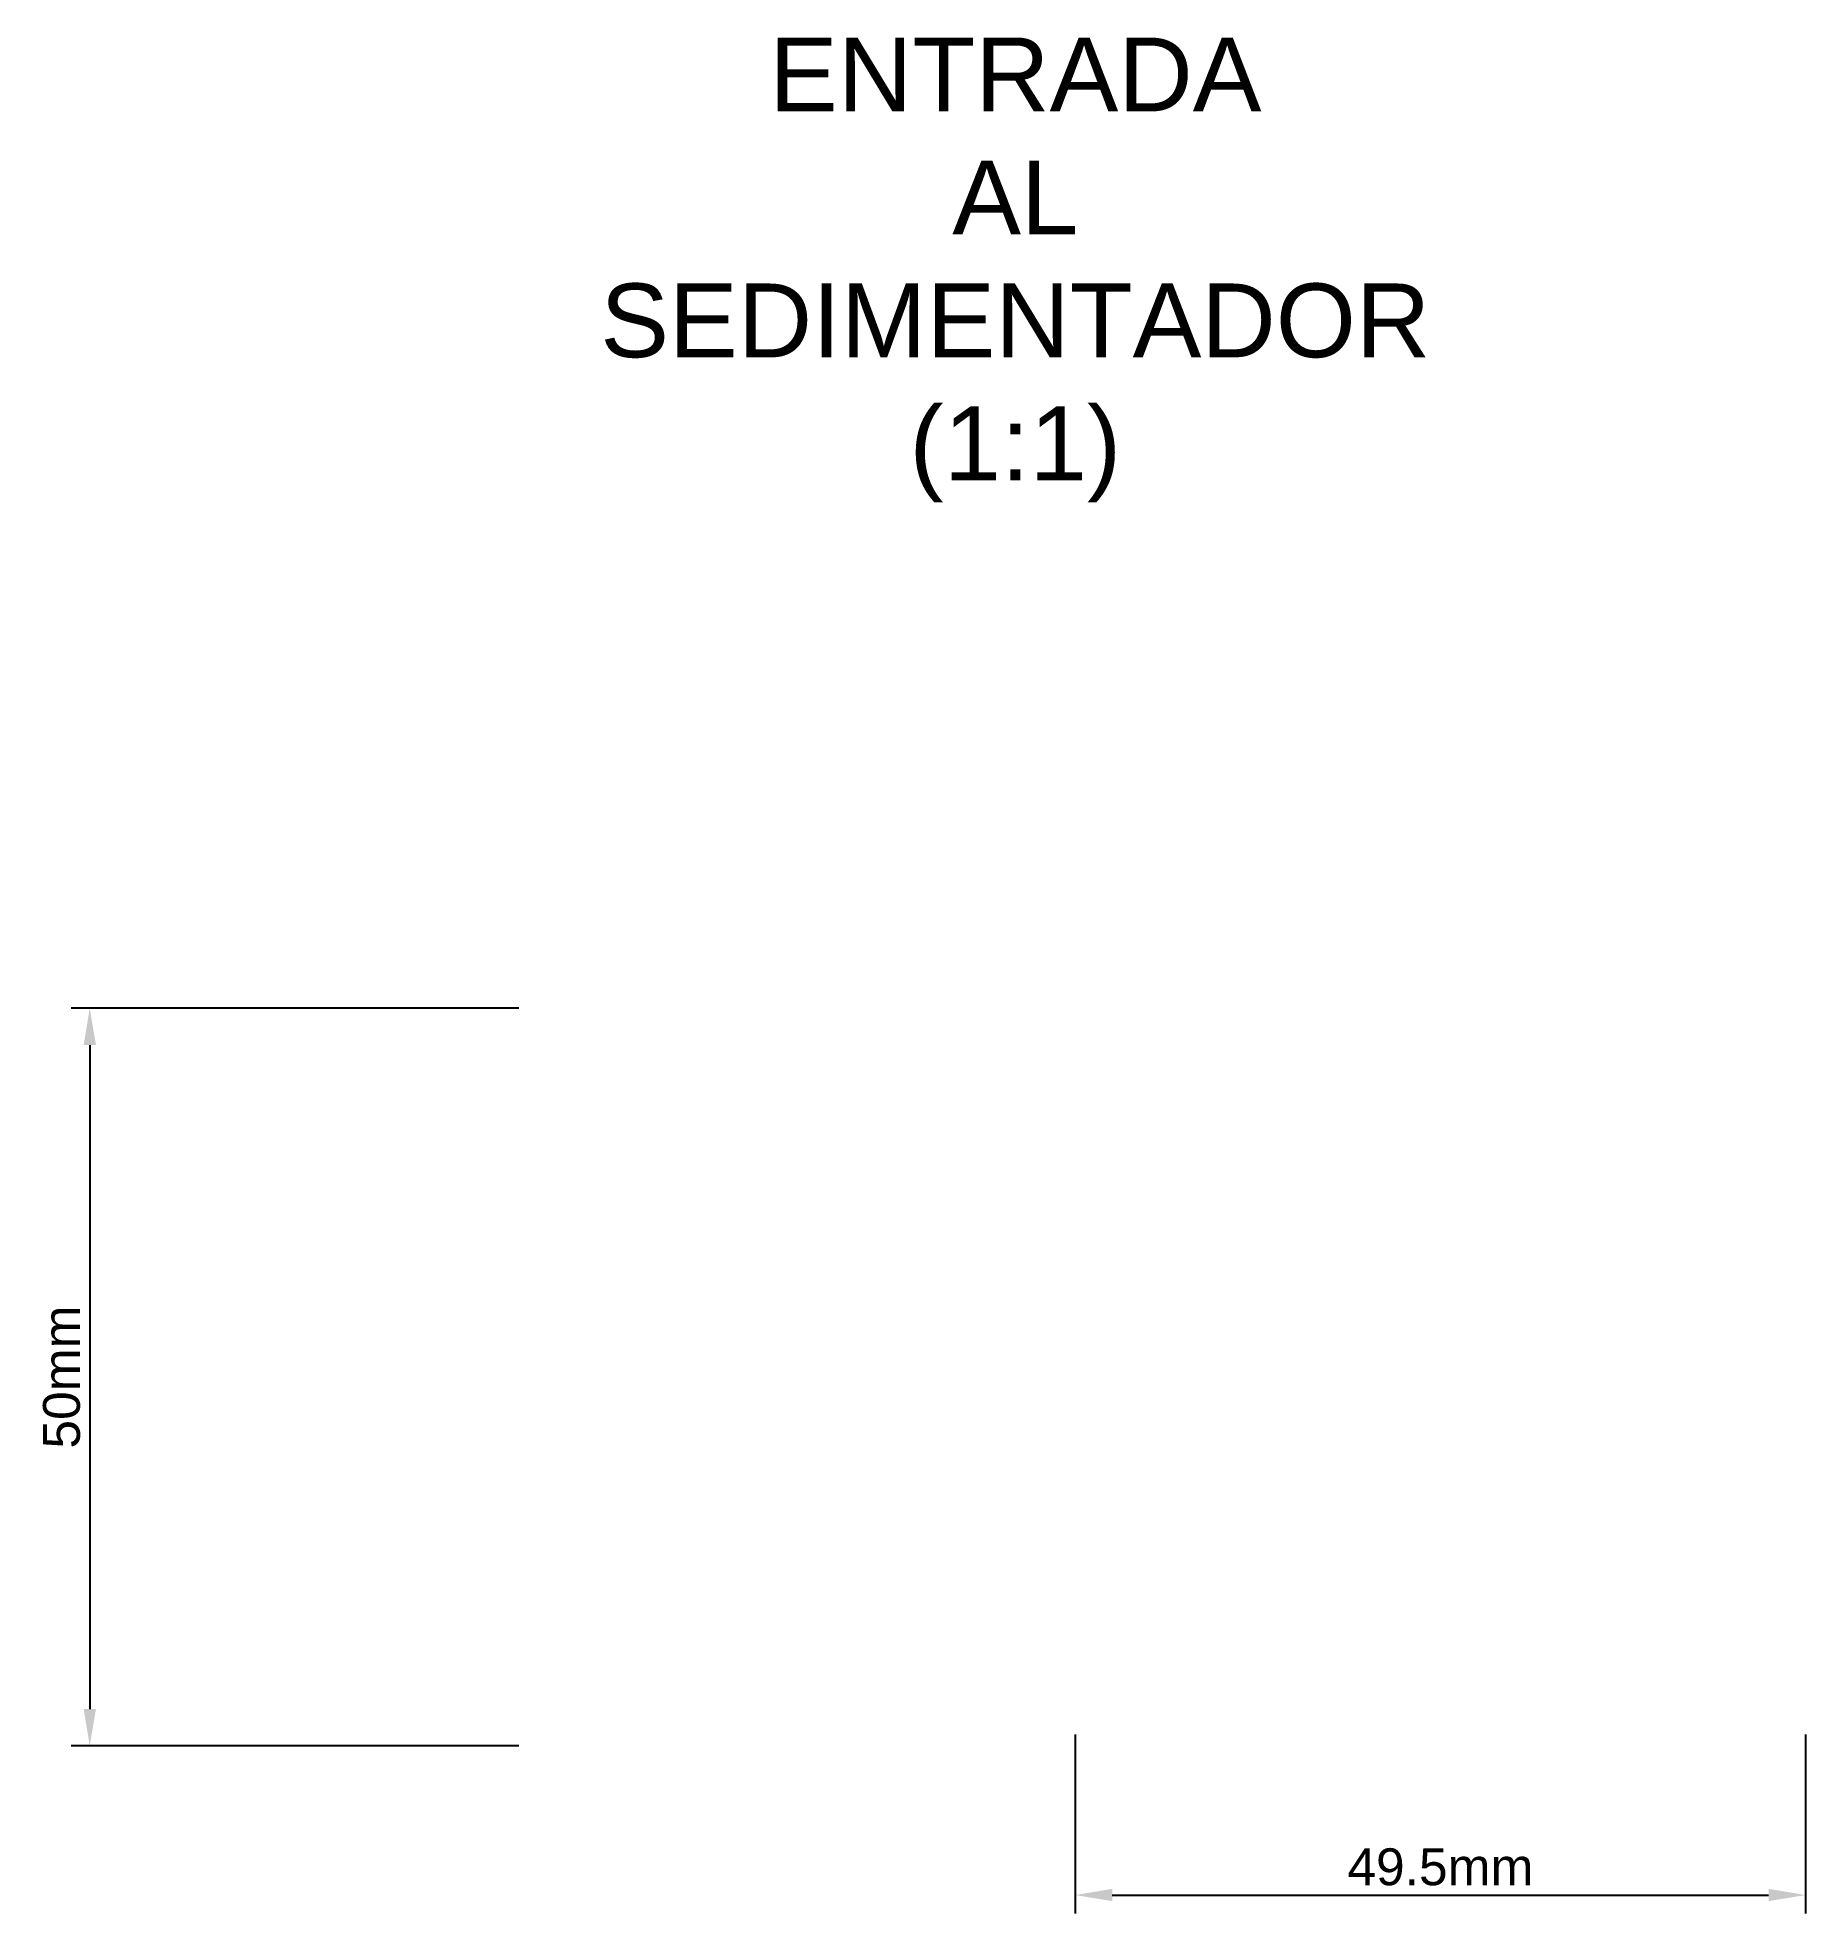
# Paper-space layout 'Presentación3' of a CAD drawing. Header units: millimetres. Extents: x 150 to 270, y 23 to 150.
import ezdxf

# ---------------------------------------------------------------- set-up
doc = ezdxf.new("R2010")
doc.units = ezdxf.units.MM
doc.layers.add('COTAS', color=5, linetype='Continuous', lineweight=5)
doc.layers.add('MD_Anotación', color=7, linetype='Continuous', lineweight=25)
doc.styles.get("Standard").update_dxf_attribs({"font": 'arial.ttf'})
doc.dimstyles.new('ISO-25', dxfattribs={"dimtxt": 2.5, "dimasz": 2.5, "dimexe": 1.25, "dimexo": 0.625, "dimtad": 1, "dimtoh": 1, "dimdsep": 46, "dimtxsty": 'Standard', "dimcen": 2.5, "dimadec": 0, "dimazin": 0, "dimtfac": 1, "dimtmove": 0, "dimatfit": 3, "dimfxl": 1, "dimarcsym": 0})

# ---------------------------------------------------------------- blocks, each defined once
blk = doc.blocks.new('*D39')
at = {"layer": 'COTAS', "color": 0, "lineweight": -2, "transparency": 16777216}
for p, q in [((183.03, 84.61), (152.7, 84.61)), ((153.95, 82.11), (153.95, 37.11)), ((183.03, 34.61), (152.7, 34.61))]:
    blk.add_line(p, q, dxfattribs=at)
at = {"layer": 'COTAS', "color": 0, "transparency": 16777216}
for points in [[(153.54, 82.11), (154.37, 82.11), (153.95, 84.61)], [(153.54, 37.11), (154.37, 37.11), (153.95, 34.61)]]:
    blk.add_solid(points, dxfattribs=at)
at = {"layer": 'Defpoints', "color": 0, "transparency": 16777216}
for p in [(183.65, 84.61), (153.95, 34.61), (183.65, 34.61)]:
    blk.add_point(p, dxfattribs=at)
at = {"layer": 'COTAS', "color": 0, "transparency": 16777216, "insert": (152.05, 59.61), "char_height": 2.5, "attachment_point": 5, "rotation": 90}
blk.add_mtext('50mm', dxfattribs=at)
blk = doc.blocks.new('*D40')
at = {"layer": 'COTAS', "color": 0, "lineweight": -2, "transparency": 16777216}
for p, q in [((220.76, 35.39), (220.76, 23.25)), ((270.26, 35.39), (270.26, 23.25)), ((223.26, 24.5), (267.76, 24.5))]:
    blk.add_line(p, q, dxfattribs=at)
at = {"layer": 'COTAS', "color": 0, "transparency": 16777216}
for points in [[(223.26, 24.92), (223.26, 24.09), (220.76, 24.5)], [(267.76, 24.92), (267.76, 24.09), (270.26, 24.5)]]:
    blk.add_solid(points, dxfattribs=at)
at = {"layer": 'Defpoints', "color": 0, "transparency": 16777216}
for p in [(220.76, 36.02), (270.26, 36.02), (270.26, 24.5)]:
    blk.add_point(p, dxfattribs=at)
at = {"layer": 'COTAS', "color": 0, "transparency": 16777216, "insert": (245.51, 26.4), "char_height": 2.5, "attachment_point": 5}
blk.add_mtext('49.5mm', dxfattribs=at)

psp = doc.layouts.new('Presentación3')

# ---------------------------------------------------------------- texts
at = {"layer": 'MD_Anotación', "insert": (216.693, 118.883), "char_height": 5, "width": 22.69782, "attachment_point": 8}
psp.add_mtext('ENTRADA AL SEDIMENTADOR (1:1)', dxfattribs=at)

# ---------------------------------------------------------------- dimensions: what is measured, and where the dimension line sits
at = {"layer": 'COTAS'}
dim = psp.add_linear_dim(base=(153.952, 34.611), p1=(183.651, 84.611), p2=(183.651, 34.611), angle=90, dimstyle='ISO-25', override={"dimlfac": -1, "dimpost": 'mm'}, dxfattribs=at)
dim.commit()
dim.dimension.update_dxf_attribs({"geometry": '*D39', "text_midpoint": (152.05, 59.611)})
dim = psp.add_linear_dim(base=(270.258, 24.502), p1=(220.758, 36.02), p2=(270.258, 36.02), dimstyle='ISO-25', override={"dimlfac": -1, "dimpost": 'mm'}, dxfattribs=at)
dim.commit()
dim.dimension.update_dxf_attribs({"geometry": '*D40', "text_midpoint": (245.508, 26.403)})

doc.saveas('drawing.dxf')
